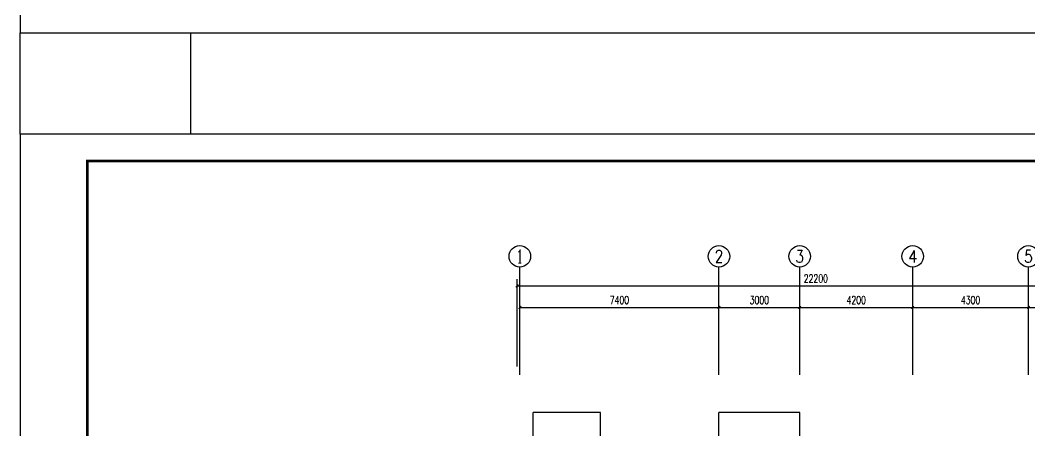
# Model space of a CAD drawing. Extents: x 6250600 to 6678662, y -692028 to -290561.
# Drawn here: x 6473265 to 6510780, y -435415 to -420149 of the extents above; entities that cross this region are included whole.
import ezdxf
from ezdxf.enums import TextEntityAlignment as Align

# ---------------------------------------------------------------- set-up
doc = ezdxf.new("R2010")
doc.units = 0
doc.header["$LTSCALE"] = 1000
doc.header["$MEASUREMENT"] = 0
doc.layers.get('0').update_dxf_attribs({"linetype": 'CONTINUOUS'})
doc.layers.get('Defpoints').update_dxf_attribs({"linetype": 'CONTINUOUS'})
for name, color, linetype in [('AXIS_TEXT', 7, 'CONTINUOUS'), ('PUB_TITLE', 4, 'CONTINUOUS'), ('建筑底图', 251, 'CONTINUOUS')]:
    doc.layers.add(name, color=color, linetype=linetype)
doc.styles.add('_TCH_AXIS', font='COMPLEX', dxfattribs={"bigfont": 'GBCBIG'})
doc.styles.add('_TCH_DIM_T3', font='SIMPLEX', dxfattribs={"width": 0.705882, "bigfont": 'GBCBIG'})
doc.styles.add('COMPLEX', font='COMPLEX')
doc.dimstyles.new('_TCH_ARCH&&100', dxfattribs={"dimtxt": 297.5, "dimasz": 100, "dimexe": 250, "dimexo": 300, "dimgap": 126.25, "dimtad": 1, "dimdec": 0, "dimzin": 0, "dimdsep": 46, "dimtxsty": '_TCH_DIM_T3', "dimblk": 'ARCHTICK', "dimcen": 0.09, "dimclrt": 7, "dimazin": 2, "dimtfac": 1, "dimtdec": 0, "dimtix": 1, "dimtmove": 2, "dimatfit": 3, "dimfxl": 0, "dimtolj": 1, "dimtzin": 0, "dimarcsym": 0})

# ---------------------------------------------------------------- blocks, each defined once
blk = doc.blocks.new('_AXISO')
blk.add_circle((0, 0), 0.5)
at = {"layer": 'AXIS_TEXT', "style": 'COMPLEX', "width": 1.041667}
blk.add_attdef('A', text='', height=0.56, dxfattribs=at).set_placement((-0.25, -0.28), (0.25, -0.28), align=Align.FIT)
blk = doc.blocks.new('_ArchTick')
at = {"color": 0, "linetype": 'ByBlock', "const_width": 0.4}
blk.add_lwpolyline([(-0.5, -0.5), (0.5, 0.5)], dxfattribs=at)
blk = doc.blocks.new('*D467')
at = {"layer": 'Defpoints', "color": 0, "transparency": 16777216}
for p in [(6513930, -430028), (6491730, -433328), (6513930, -433328)]:
    blk.add_point(p, dxfattribs=at)
at = {"layer": '建筑底图', "color": 0, "lineweight": -2, "transparency": 16777216}
for p, q in [((6491730, -433028), (6491730, -429778)), ((6513930, -433028), (6513930, -429778)), ((6491730, -430028), (6513930, -430028))]:
    blk.add_line(p, q, dxfattribs=at)
at = {"layer": '建筑底图', "color": 0, "lineweight": -2, "transparency": 16777216, "xscale": 100, "yscale": 100, "zscale": 100, "rotation": 180}
blk.add_blockref('_ArchTick', (6491730, -430028), dxfattribs=at)
at = {"layer": '建筑底图', "color": 0, "lineweight": -2, "transparency": 16777216, "xscale": 100, "yscale": 100, "zscale": 100}
blk.add_blockref('_ArchTick', (6513930, -430028), dxfattribs=at)
at = {"layer": '建筑底图', "color": 7, "transparency": 16777216, "insert": (6502830, -429753), "char_height": 297.5, "attachment_point": 5, "style": '_TCH_DIM_T3'}
blk.add_mtext('\\A1;22200', dxfattribs=at)
blk = doc.blocks.new('*D468')
at = {"layer": 'Defpoints', "color": 0, "transparency": 16777216}
for p in [(6499230, -430828), (6491830, -433328), (6499230, -433328)]:
    blk.add_point(p, dxfattribs=at)
at = {"layer": '建筑底图', "color": 0, "lineweight": -2, "transparency": 16777216}
for p, q in [((6491830, -433028), (6491830, -430578)), ((6499230, -433028), (6499230, -430578)), ((6491830, -430828), (6499230, -430828))]:
    blk.add_line(p, q, dxfattribs=at)
at = {"layer": '建筑底图', "color": 0, "lineweight": -2, "transparency": 16777216, "xscale": 100, "yscale": 100, "zscale": 100, "rotation": 180}
blk.add_blockref('_ArchTick', (6491830, -430828), dxfattribs=at)
at = {"layer": '建筑底图', "color": 0, "lineweight": -2, "transparency": 16777216, "xscale": 100, "yscale": 100, "zscale": 100}
blk.add_blockref('_ArchTick', (6499230, -430828), dxfattribs=at)
at = {"layer": '建筑底图', "color": 7, "transparency": 16777216, "insert": (6495530, -430553), "char_height": 297.5, "attachment_point": 5, "style": '_TCH_DIM_T3'}
blk.add_mtext('\\A1;7400', dxfattribs=at)
blk = doc.blocks.new('*D469')
at = {"layer": 'Defpoints', "color": 0, "transparency": 16777216}
for p in [(6502230, -430828), (6499230, -433328), (6502230, -433328)]:
    blk.add_point(p, dxfattribs=at)
at = {"layer": '建筑底图', "color": 0, "lineweight": -2, "transparency": 16777216}
for p, q in [((6499230, -433028), (6499230, -430578)), ((6502230, -433028), (6502230, -430578)), ((6499230, -430828), (6502230, -430828))]:
    blk.add_line(p, q, dxfattribs=at)
at = {"layer": '建筑底图', "color": 0, "lineweight": -2, "transparency": 16777216, "xscale": 100, "yscale": 100, "zscale": 100, "rotation": 180}
blk.add_blockref('_ArchTick', (6499230, -430828), dxfattribs=at)
at = {"layer": '建筑底图', "color": 0, "lineweight": -2, "transparency": 16777216, "xscale": 100, "yscale": 100, "zscale": 100}
blk.add_blockref('_ArchTick', (6502230, -430828), dxfattribs=at)
at = {"layer": '建筑底图', "color": 7, "transparency": 16777216, "insert": (6500730, -430553), "char_height": 297.5, "attachment_point": 5, "style": '_TCH_DIM_T3'}
blk.add_mtext('\\A1;3000', dxfattribs=at)
blk = doc.blocks.new('*D470')
at = {"layer": 'Defpoints', "color": 0, "transparency": 16777216}
for p in [(6506430, -430828), (6502230, -433328), (6506430, -433328)]:
    blk.add_point(p, dxfattribs=at)
at = {"layer": '建筑底图', "color": 0, "lineweight": -2, "transparency": 16777216}
for p, q in [((6502230, -433028), (6502230, -430578)), ((6506430, -433028), (6506430, -430578)), ((6502230, -430828), (6506430, -430828))]:
    blk.add_line(p, q, dxfattribs=at)
at = {"layer": '建筑底图', "color": 0, "lineweight": -2, "transparency": 16777216, "xscale": 100, "yscale": 100, "zscale": 100, "rotation": 180}
blk.add_blockref('_ArchTick', (6502230, -430828), dxfattribs=at)
at = {"layer": '建筑底图', "color": 0, "lineweight": -2, "transparency": 16777216, "xscale": 100, "yscale": 100, "zscale": 100}
blk.add_blockref('_ArchTick', (6506430, -430828), dxfattribs=at)
at = {"layer": '建筑底图', "color": 7, "transparency": 16777216, "insert": (6504330, -430553), "char_height": 297.5, "attachment_point": 5, "style": '_TCH_DIM_T3'}
blk.add_mtext('\\A1;4200', dxfattribs=at)
blk = doc.blocks.new('*D471')
at = {"layer": 'Defpoints', "color": 0, "transparency": 16777216}
for p in [(6510730, -430828), (6506430, -433328), (6510730, -433328)]:
    blk.add_point(p, dxfattribs=at)
at = {"layer": '建筑底图', "color": 0, "lineweight": -2, "transparency": 16777216}
for p, q in [((6506430, -433028), (6506430, -430578)), ((6510730, -433028), (6510730, -430578)), ((6506430, -430828), (6510730, -430828))]:
    blk.add_line(p, q, dxfattribs=at)
at = {"layer": '建筑底图', "color": 0, "lineweight": -2, "transparency": 16777216, "xscale": 100, "yscale": 100, "zscale": 100, "rotation": 180}
blk.add_blockref('_ArchTick', (6506430, -430828), dxfattribs=at)
at = {"layer": '建筑底图', "color": 0, "lineweight": -2, "transparency": 16777216, "xscale": 100, "yscale": 100, "zscale": 100}
blk.add_blockref('_ArchTick', (6510730, -430828), dxfattribs=at)
at = {"layer": '建筑底图', "color": 7, "transparency": 16777216, "insert": (6508580, -430553), "char_height": 297.5, "attachment_point": 5, "style": '_TCH_DIM_T3'}
blk.add_mtext('\\A1;4300', dxfattribs=at)
blk = doc.blocks.new('*D472')
at = {"layer": 'Defpoints', "color": 0, "transparency": 16777216}
for p in [(6513830, -430828), (6510730, -433328), (6513830, -433328)]:
    blk.add_point(p, dxfattribs=at)
at = {"layer": '建筑底图', "color": 0, "lineweight": -2, "transparency": 16777216}
for p, q in [((6510730, -433028), (6510730, -430578)), ((6513830, -433028), (6513830, -430578)), ((6510730, -430828), (6513830, -430828))]:
    blk.add_line(p, q, dxfattribs=at)
at = {"layer": '建筑底图', "color": 0, "lineweight": -2, "transparency": 16777216, "xscale": 100, "yscale": 100, "zscale": 100, "rotation": 180}
blk.add_blockref('_ArchTick', (6510730, -430828), dxfattribs=at)
at = {"layer": '建筑底图', "color": 0, "lineweight": -2, "transparency": 16777216, "xscale": 100, "yscale": 100, "zscale": 100}
blk.add_blockref('_ArchTick', (6513830, -430828), dxfattribs=at)
at = {"layer": '建筑底图', "color": 7, "transparency": 16777216, "insert": (6512280, -430553), "char_height": 297.5, "attachment_point": 5, "style": '_TCH_DIM_T3'}
blk.add_mtext('\\A1;3100', dxfattribs=at)

msp = doc.modelspace()

# ---------------------------------------------------------------- linework, layer by layer
at = {"color": 0}
msp.add_lwpolyline([(6473265, -420623.5), (6479596.8, -420623.5), (6479596.8, -424382.7), (6473265, -424382.7)], close=True, dxfattribs=at)
at = {"layer": 'PUB_TITLE', "color": 4}
for points in [[(6473265, -420623.5), (6532665, -420623.5), (6532665, -378623.5), (6473265, -378623.5)], [(6473265, -466382.7), (6532665, -466382.7), (6532665, -424382.7), (6473265, -424382.7)]]:
    msp.add_lwpolyline(points, close=True, dxfattribs=at)
at = {"layer": 'PUB_TITLE', "color": 4, "const_width": 100}
msp.add_lwpolyline([(6475765, -465382.7), (6531665, -465382.7), (6531665, -425382.7), (6475765, -425382.7)], close=True, dxfattribs=at)
at = {"layer": '建筑底图'}
for p, q in [((6491829.9, -433328.5), (6491829.9, -429328.5)), ((6499229.9, -433328.5), (6499229.9, -429328.5)), ((6502229.9, -433328.5), (6502229.9, -429328.5)), ((6506429.9, -433328.5), (6506429.9, -429328.5)), ((6510729.9, -433328.5), (6510729.9, -429328.5)), ((6494829.9, -434728.5), (6492329.9, -434728.5)), ((6492329.9, -435728.5), (6492329.9, -434728.5)), ((6494829.9, -435728.5), (6494829.9, -434728.5)), ((6499229.9, -435728.5), (6499229.9, -434728.5)), ((6502229.9, -434728.5), (6499229.9, -434728.5)), ((6502229.9, -435728.5), (6502229.9, -434728.5))]:
    msp.add_line(p, q, dxfattribs=at)

# ---------------------------------------------------------------- block references
ref = msp.add_blockref('_AXISO', (6491829.9, -428928.5), dxfattribs=dict(at, xscale=800, yscale=800, zscale=800))
ref.add_attrib('A', '1', dxfattribs={"layer": 'AXIS_TEXT', "color": 0, "height": 514.7, "style": '_TCH_AXIS'}).set_placement((6491719.6, -429185.8), (6491940.2, -429185.8), align=Align.FIT)
ref = msp.add_blockref('_AXISO', (6499229.9, -428928.5), dxfattribs=dict(at, xscale=800, yscale=800, zscale=800))
ref.add_attrib('A', '2', dxfattribs={"layer": 'AXIS_TEXT', "color": 0, "height": 465.9, "style": '_TCH_AXIS'}).set_placement((6499074.6, -429161.4), (6499385.2, -429161.4), align=Align.FIT)
ref = msp.add_blockref('_AXISO', (6502229.9, -428928.5), dxfattribs=dict(at, xscale=800, yscale=800, zscale=800))
ref.add_attrib('A', '3', dxfattribs={"layer": 'AXIS_TEXT', "color": 0, "height": 465.9, "style": '_TCH_AXIS'}).set_placement((6502074.6, -429161.4), (6502385.2, -429161.4), align=Align.FIT)
ref = msp.add_blockref('_AXISO', (6506429.9, -428928.5), dxfattribs=dict(at, xscale=800, yscale=800, zscale=800))
ref.add_attrib('A', '4', dxfattribs={"layer": 'AXIS_TEXT', "color": 0, "height": 445.4, "style": '_TCH_AXIS'}).set_placement((6506260.2, -429151.2), (6506599.6, -429151.2), align=Align.FIT)
ref = msp.add_blockref('_AXISO', (6510729.9, -428928.5), dxfattribs=dict(at, xscale=800, yscale=800, zscale=800))
ref.add_attrib('A', '5', dxfattribs={"layer": 'AXIS_TEXT', "color": 0, "height": 465.9, "style": '_TCH_AXIS'}).set_placement((6510574.6, -429161.4), (6510885.2, -429161.4), align=Align.FIT)

# ---------------------------------------------------------------- dimensions: what is measured, and where the dimension line sits
for p1, p2, distance, picture, middle in [((6491729.9, -433328.5), (6513929.9, -433328.5), 3300, '*D467', (6502829.9, -429753.5)), ((6491829.9, -433328.5), (6499229.9, -433328.5), 2500, '*D468', (6495529.9, -430553.5)), ((6499229.9, -433328.5), (6502229.9, -433328.5), 2500, '*D469', (6500729.9, -430553.5)), ((6502229.9, -433328.5), (6506429.9, -433328.5), 2500, '*D470', (6504329.9, -430553.5)), ((6506429.9, -433328.5), (6510729.9, -433328.5), 2500, '*D471', (6508579.9, -430553.5)), ((6510729.9, -433328.5), (6513829.9, -433328.5), 2500, '*D472', (6512279.9, -430553.5))]:
    dim = msp.add_aligned_dim(p1=p1, p2=p2, distance=distance, dimstyle='_TCH_ARCH&&100', dxfattribs=at)
    dim.commit()
    dim.dimension.update_dxf_attribs({"geometry": picture, "text_midpoint": middle})

doc.saveas('drawing.dxf')
